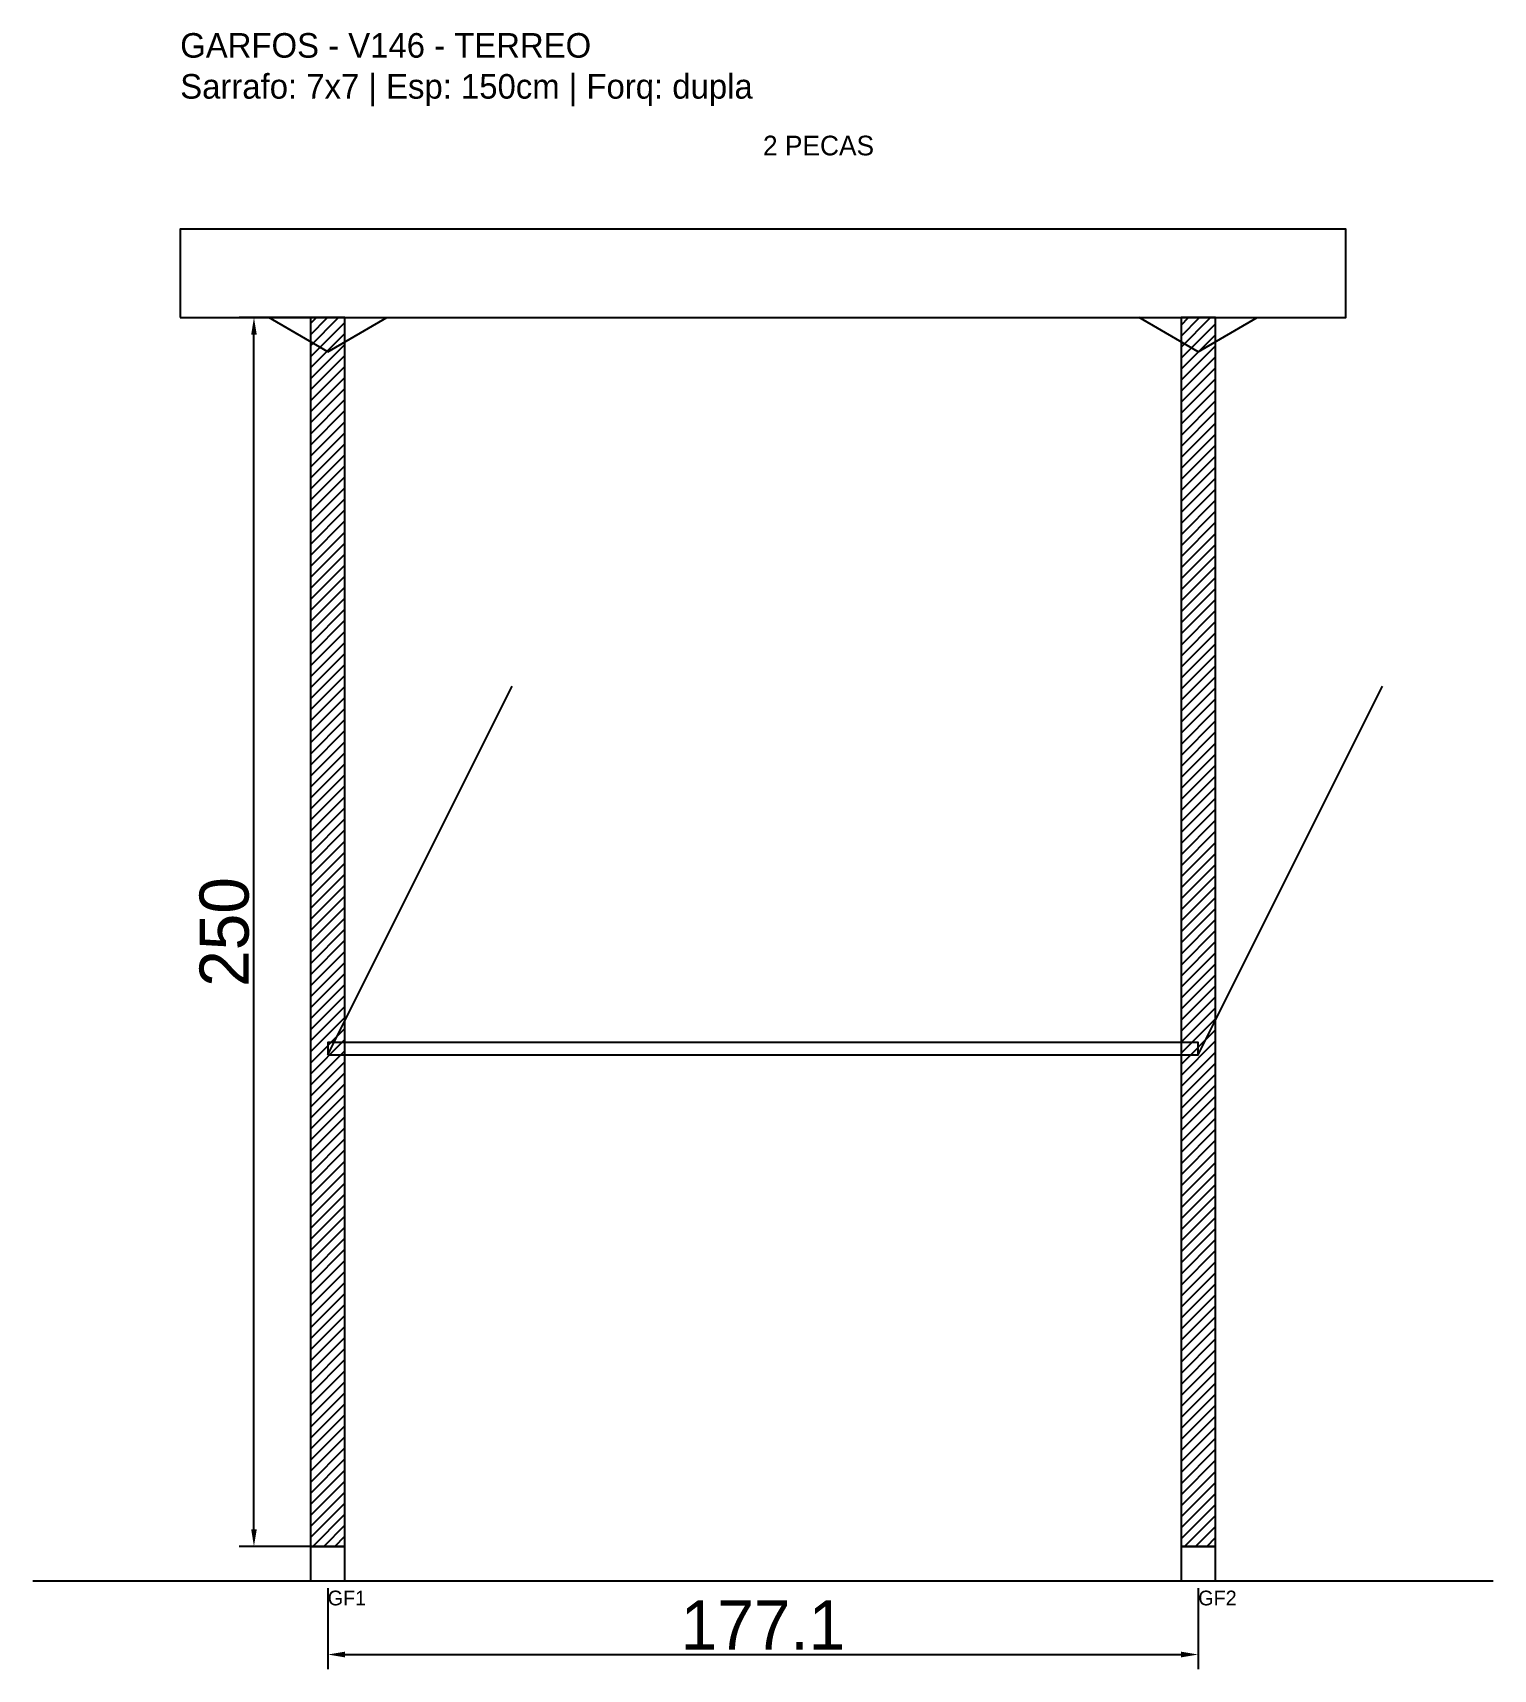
# Model space of a CAD drawing. Header units: metres. Extents: x -30 to 267, y -25 to 308.
import ezdxf

# ---------------------------------------------------------------- set-up
doc = ezdxf.new("R2010")
doc.units = ezdxf.units.M
for name, color, linetype in [('BARRA_ANCORAGEM', 1, 'Continuous'), ('COTA', 241, 'Continuous'), ('GARFOS OK', 3, 'Continuous'), ('NOME DA VIGA', 6, 'Continuous'), ('SARR_7x7', 40, 'Continuous'), ('TIRAS REESCORAMENTO', 252, 'Continuous'), ('VIGAS', 3, 'Continuous')]:
    doc.layers.add(name, color=color, linetype=linetype)
doc.dimstyles.new('EZ DXF', dxfattribs={"dimtxt": 10, "dimasz": 3.5, "dimexe": 3, "dimexo": 1.5, "dimgap": 1, "dimtad": 1, "dimdec": 1, "dimdsep": 46, "dimcen": 2.5, "dimazin": 3, "dimtfac": 1, "dimtmove": 0, "dimatfit": 3})

msp = doc.modelspace()

# ---------------------------------------------------------------- hatches: boundary and pattern name
at = {"layer": 'COTA'}
h = msp.add_hatch(dxfattribs=at)
h.set_pattern_fill('ANSI31', scale=0.5)
h.paths.add_polyline_path([(26.5, 0), (33.5, 0), (33.5, 250), (26.5, 250)])
h = msp.add_hatch(dxfattribs=at)
h.set_pattern_fill('ANSI31', scale=0.5)
h.paths.add_polyline_path([(203.586422, 0), (210.586422, 0), (210.586422, 250), (203.586422, 250)])

# ---------------------------------------------------------------- linework, layer by layer
at = {"layer": 'BARRA_ANCORAGEM'}
for p, q in [((30, 100), (67.5, 175)), ((207.086422, 100), (244.586422, 175))]:
    msp.add_line(p, q, dxfattribs=at)
at = {"layer": 'GARFOS OK'}
for p, q in [((30, 243), (18, 250)), ((18, 250), (42, 250)), ((30, 243), (42, 250)), ((207.086422, 243), (195.086422, 250)), ((195.086422, 250), (219.086422, 250)), ((207.086422, 243), (219.086422, 250))]:
    msp.add_line(p, q, dxfattribs=at)
at = {"layer": 'GARFOS OK', "linetype": 'CONTINUOUS'}
msp.add_line((-30, -7), (267.086422, -7), dxfattribs=at)
at = {"layer": 'GARFOS OK'}
for points in [[(26.5, 0), (33.5, 0), (33.5, 250), (26.5, 250), (26.5, 0)], [(203.586422, 0), (210.586422, 0), (210.586422, 250), (203.586422, 250), (203.586422, 0)]]:
    msp.add_lwpolyline(points, dxfattribs=at)
at = {"layer": 'SARR_7x7'}
for points in [[(26.5, -7), (33.5, -7), (33.5, 0), (26.5, 0), (26.5, -7)], [(203.586422, -7), (210.586422, -7), (210.586422, 0), (203.586422, 0), (203.586422, -7)]]:
    msp.add_lwpolyline(points, dxfattribs=at)
at = {"layer": 'TIRAS REESCORAMENTO'}
msp.add_lwpolyline([(30, 100), (207.086422, 100), (207.086422, 102.5), (30, 102.5), (30, 100)], dxfattribs=at)
at = {"layer": 'VIGAS'}
msp.add_lwpolyline([(0, 250), (237.086422, 250), (237.086422, 268), (0, 268), (0, 250)], dxfattribs=at)

# ---------------------------------------------------------------- texts
at = {"layer": 'NOME DA VIGA'}
for s, height, p in [('2 PECAS', 4, (118.543211, 283)), ('GF1', 3, (30, -12)), ('GF2', 3, (207.086422, -12))]:
    msp.add_text(s, height=height, dxfattribs=at).set_placement(p)
at = {"layer": 'NOME DA VIGA', "insert": (0, 293), "char_height": 5, "attachment_point": 7}
msp.add_mtext('GARFOS - V146 - TERREO\\PSarrafo: 7x7 | Esp: 150cm | Forq: dupla', dxfattribs=at)

# ---------------------------------------------------------------- dimensions: what is measured, and where the dimension line sits
at = {"layer": 'COTA'}
msp.add_linear_dim(base=(15, 0), p1=(30, 0), p2=(30, 250), angle=90, dimstyle='EZ DXF', dxfattribs=at).render()
msp.add_linear_dim(base=(30, -22), p1=(30, -7), p2=(207.086422, -7), dimstyle='EZ DXF', dxfattribs=at).render()

doc.saveas('drawing.dxf')
